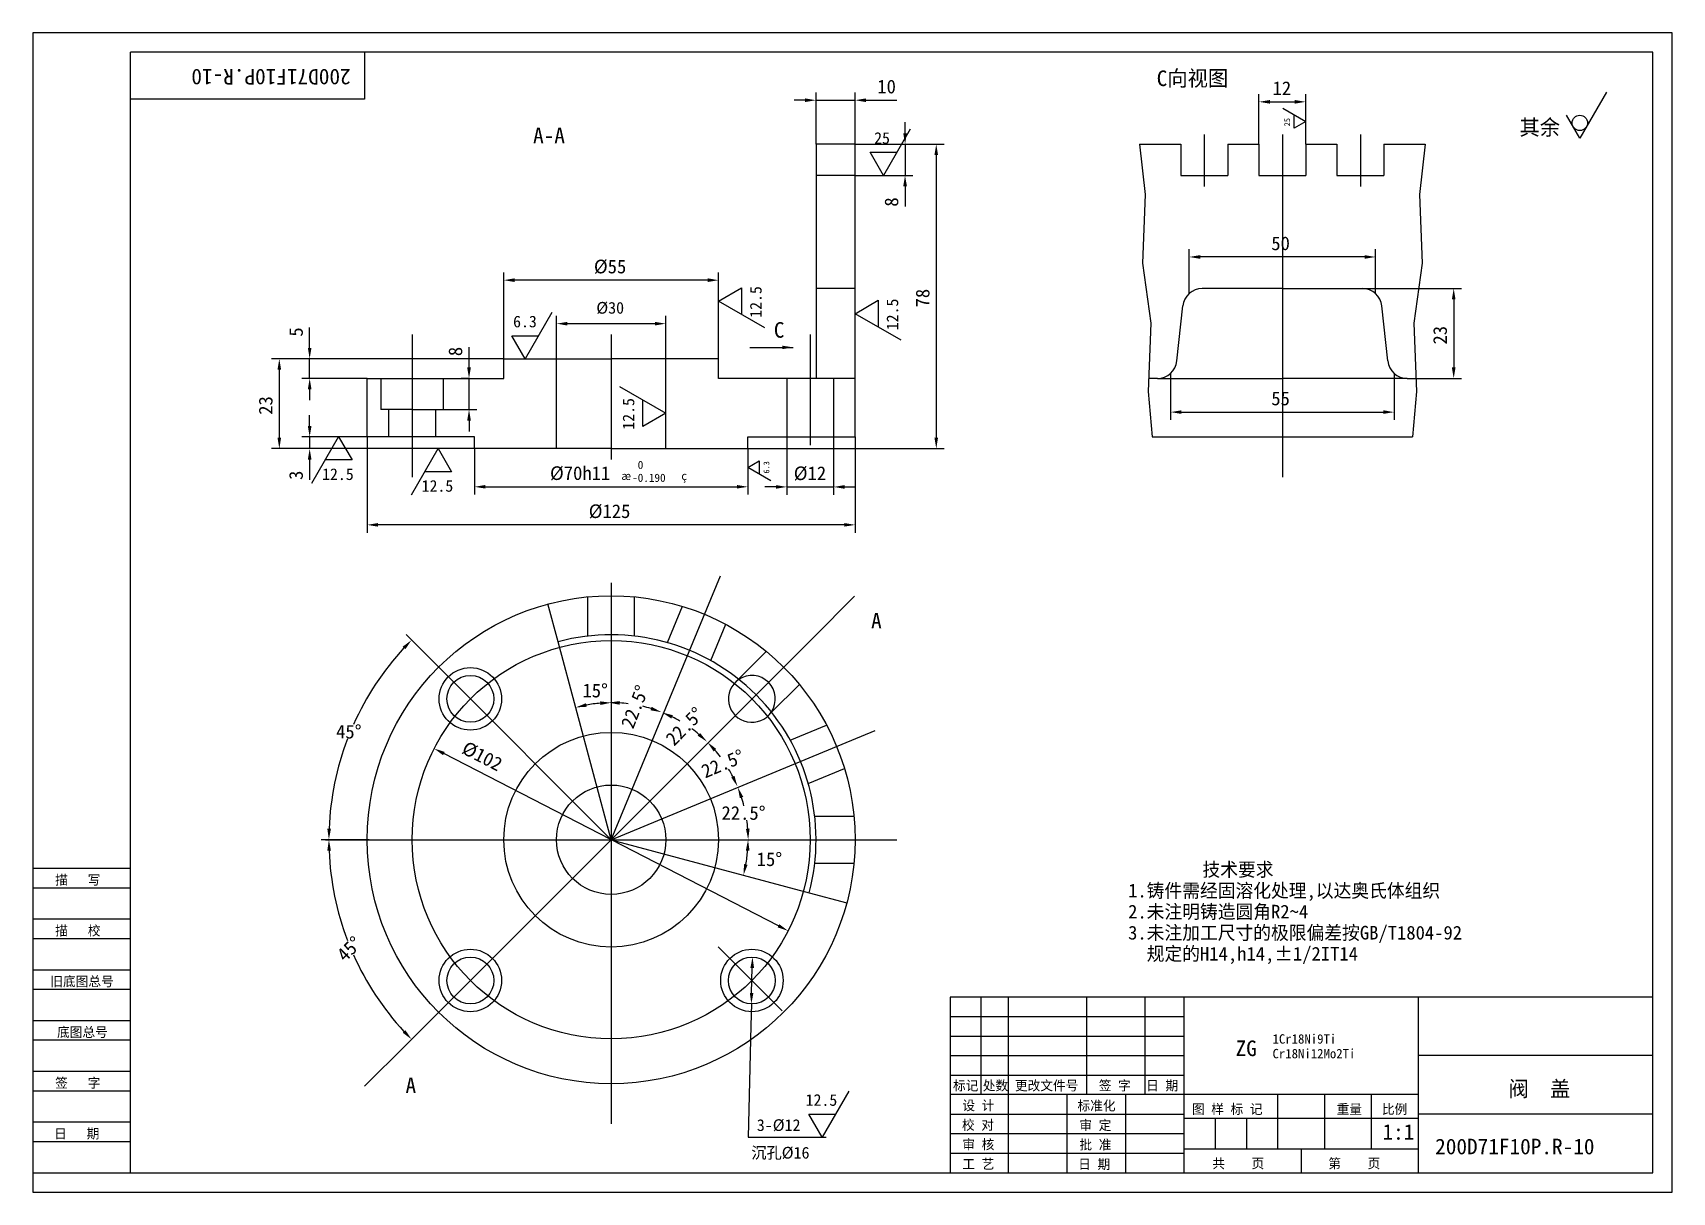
# Model space of a CAD drawing. Header units: metres. Extents: x 0 to 420, y 0 to 297.
import ezdxf

# ---------------------------------------------------------------- set-up
doc = ezdxf.new("R2010")
doc.units = ezdxf.units.M
for name, color, linetype in [('B', 3, 'Continuous'), ('C', 6, 'Continuous'), ('D', 1, 'Continuous'), ('FL', 5, 'Continuous'), ('T', 7, 'Continuous'), ('TL', 4, 'Continuous')]:
    doc.layers.add(name, color=color, linetype=linetype)

# ---------------------------------------------------------------- blocks, each defined once
blk = doc.blocks.new('TUKUN3')
at = {"layer": 'FL'}
for p, q in [((0, 297), (0, 0)), ((420, 297), (0, 297)), ((420, 0), (420, 297)), ((0, 78), (25, 78)), ((0, 70), (25, 70)), ((0, 65), (25, 65)), ((0, 57), (25, 57)), ((0, 52), (25, 52)), ((243, 25), (243, 50)), ((250, 5), (250, 50)), ((270, 25), (270, 50)), ((285, 25), (285, 50)), ((0, 44), (25, 44)), ((235, 45), (295, 45)), ((0, 39), (25, 39)), ((235, 40), (295, 40)), ((235, 35), (295, 35)), ((0, 31), (25, 31)), ((235, 30), (295, 30)), ((0, 26), (25, 26)), ((280, 5), (280, 25)), ((0, 18), (25, 18)), ((235, 20), (295, 20)), ((0, 13), (25, 13)), ((235, 15), (295, 15)), ((235, 10), (295, 10)), ((0, 0), (420, 0))]:
    blk.add_line(p, q, dxfattribs=at)
at = {"layer": 'TL'}
for p, q in [((25, 5), (25, 292)), ((415, 292), (25, 292)), ((85, 292), (85, 280)), ((415, 5), (415, 292)), ((85, 280), (25, 280)), ((0, 83), (25, 83)), ((235, 50), (235, 5)), ((415, 50), (235, 50)), ((295, 5), (295, 50)), ((355, 5), (355, 50)), ((415, 35), (355, 35)), ((355, 25), (235, 25)), ((265, 5), (265, 25)), ((319, 11), (319, 25)), ((331, 11), (331, 25)), ((343, 11), (343, 25)), ((295, 19), (355, 19)), ((303, 11), (303, 19)), ((311, 11), (311, 19)), ((415, 20), (355, 20)), ((355, 11), (295, 11)), ((325, 5), (325, 11)), ((0, 5), (415, 5))]:
    blk.add_line(p, q, dxfattribs=at)
at = {"layer": 'T'}
for s, p in [('描   写', (5.74, 78.76)), ('描   校', (5.74, 65.76)), ('旧底图总号', (4.49, 52.76)), ('底图总号', (6.22, 39.76)), ('签   字', (5.74, 26.76)), ('标记', (235.75, 26.07)), ('处数', (243.38, 26.07)), ('更改文件号', (251.61, 26.07)), ('签 字', (273.1, 26.07)), ('日 期', (285.23, 26.07)), ('设 计', (238.14, 20.99)), ('标准化', (267.65, 20.93)), ('图 样 标 记', (296.95, 20.04)), ('重量', (334.03, 20.04)), ('比例', (345.64, 20.04)), ('校 对', (238.05, 15.99)), ('审 定', (268.13, 15.93)), ('日   期', (5.45, 13.76)), ('审 核', (238.14, 10.99)), ('批 准', (268.13, 10.93)), ('工 艺', (238.14, 5.99)), ('日 期', (267.84, 5.93)), ('共    页', (302.18, 6.13)), ('第    页', (331.9, 6.13))]:
    blk.add_text(s, height=2.5, dxfattribs=at).set_placement(p)

msp = doc.modelspace()

# ---------------------------------------------------------------- linework, layer by layer
at = {"layer": 'B'}
msp.add_arc((184.23, 126.37), 6, 326.24, 123.76, dxfattribs=at)
at = {"layer": 'C'}
for p, q in [((300.12, 270.91), (300.12, 257.59)), ((320.12, 270.91), (320.12, 183.17)), ((340.12, 270.91), (340.12, 257.59)), ((97.17, 219.73), (97.17, 183.17)), ((148.17, 219.73), (148.17, 187.67)), ((199.17, 219.73), (199.17, 191.37)), ((148.17, 90.3), (176.17, 157.91)), ((148.17, 156.11), (148.17, 17.48)), ((148.17, 90.3), (134.58, 141.02)), ((148.17, 90.3), (199.91, 142.04)), ((148.17, 90.3), (104.33, 134.15)), ((148.17, 90.3), (215.77, 118.31)), ((75, 90.3), (148.17, 90.3)), ((148.17, 90.3), (104.33, 46.46)), ((148.17, 90.3), (221.34, 90.3)), ((148.17, 90.3), (198.88, 76.72)), ((175.6, 62.87), (192.01, 46.46))]:
    msp.add_line(p, q, dxfattribs=at)
msp.add_circle((148.17, 90.3), 51, dxfattribs=at)
at = {"layer": 'D'}
for p, q in [((200.67, 268.48), (200.67, 281.73)), ((210.67, 268.48), (210.67, 281.73)), ((403.17, 281.81), (396.34, 269.98)), ((197.87, 279.73), (195.07, 279.73)), ((200.67, 279.73), (210.67, 279.73)), ((213.47, 279.73), (216.27, 279.73)), ((216.27, 279.73), (221.36, 279.73)), ((314.12, 268.48), (314.12, 281.31)), ((316.92, 279.31), (323.32, 279.31)), ((320.21, 277.67), (326.12, 274.25)), ((326.12, 268.48), (326.12, 281.31)), ((223.47, 271.28), (223.47, 274.08)), ((323.16, 272.54), (323.16, 275.96)), ((326.12, 274.25), (323.16, 272.54)), ((396.34, 269.98), (392.93, 275.89)), ((224.78, 272.31), (217.95, 260.48)), ((210.67, 268.48), (225.47, 268.48)), ((217.95, 260.48), (214.53, 266.4)), ((214.53, 266.4), (221.36, 266.4)), ((223.47, 268.48), (223.47, 260.48)), ((225.47, 268.48), (233.46, 268.48)), ((231.46, 265.68), (231.46, 193.28)), ((210.67, 260.48), (225.47, 260.48)), ((223.47, 257.68), (223.47, 254.88)), ((223.47, 254.88), (223.47, 252.46)), ((296.27, 230.2), (296.27, 241.57)), ((341.18, 239.57), (299.07, 239.57)), ((343.98, 230.2), (343.98, 241.57)), ((120.67, 213.48), (120.67, 235.63)), ((175.67, 213.48), (175.67, 235.63)), ((172.87, 233.63), (123.47, 233.63)), ((175.67, 228.24), (181.59, 231.65)), ((181.59, 231.65), (181.59, 224.82)), ((340.64, 231.48), (366.02, 231.48)), ((187.5, 221.41), (175.67, 228.24)), ((210.67, 225.05), (216.59, 228.47)), ((216.59, 228.47), (216.59, 221.64)), ((364.02, 228.68), (364.02, 211.28)), ((132.99, 225.31), (126.16, 213.48)), ((134.17, 213.48), (134.17, 224.49)), ((162.17, 213.48), (162.17, 224.49)), ((222.5, 218.22), (210.67, 225.05)), ((70.93, 219.08), (70.93, 221.5)), ((70.93, 216.28), (70.93, 219.08)), ((126.16, 213.48), (122.75, 219.4)), ((122.75, 219.4), (129.58, 219.4)), ((136.97, 222.49), (159.37, 222.49)), ((111.76, 214.08), (111.76, 216.5)), ((183.66, 216.41), (194.79, 216.41)), ((68.93, 213.48), (61.16, 213.48)), ((63.16, 210.68), (63.16, 193.28)), ((120.67, 213.48), (68.93, 213.48)), ((70.93, 208.48), (70.93, 213.48)), ((111.76, 211.28), (111.76, 214.08)), ((85.67, 208.48), (68.93, 208.48)), ((111.76, 208.48), (109.76, 208.48)), ((111.76, 200.48), (111.76, 208.48)), ((150.34, 206.4), (162.17, 199.57)), ((291.48, 209.76), (291.48, 197.83)), ((348.77, 209.76), (348.77, 197.83)), ((354.37, 208.48), (366.02, 208.48)), ((70.93, 205.68), (70.93, 202.88)), ((156.26, 196.16), (156.26, 202.99)), ((70.93, 196.28), (70.93, 199.08)), ((105.17, 200.48), (113.76, 200.48)), ((111.76, 197.68), (111.76, 194.88)), ((162.17, 199.57), (156.26, 196.16)), ((294.28, 199.83), (345.97, 199.83)), ((85.67, 193.48), (68.93, 193.48)), ((70.93, 193.48), (70.93, 190.48)), ((71.53, 181.65), (78.36, 193.48)), ((78.36, 193.48), (81.78, 187.57)), ((85.67, 193.48), (85.67, 168.95)), ((193.17, 193.48), (193.17, 178.67)), ((205.17, 193.48), (205.17, 178.67)), ((210.67, 193.48), (210.67, 168.95)), ((68.93, 190.48), (61.16, 190.48)), ((113.17, 190.48), (68.93, 190.48)), ((97.03, 178.65), (103.86, 190.48)), ((103.86, 190.48), (107.27, 184.57)), ((113.17, 190.48), (113.17, 178.7)), ((183.17, 190.48), (233.46, 190.48)), ((183.17, 190.48), (183.17, 178.7)), ((70.93, 187.68), (70.93, 184.88)), ((70.93, 184.88), (70.93, 182.46)), ((81.78, 187.57), (74.95, 187.57)), ((183.17, 185.65), (186.13, 187.35)), ((189.09, 182.23), (183.17, 185.65)), ((186.13, 187.35), (186.13, 183.94)), ((107.27, 184.57), (100.44, 184.57)), ((115.97, 180.7), (180.37, 180.7)), ((190.37, 180.67), (187.57, 180.67)), ((193.17, 180.67), (205.17, 180.67)), ((207.97, 180.67), (210.77, 180.67)), ((207.87, 170.95), (88.47, 170.95)), ((199.91, 142.04), (210.52, 152.65)), ((104.33, 134.15), (95.63, 142.85)), ((191.03, 68.24), (105.32, 112.37)), ((86.17, 90.3), (73.86, 90.3)), ((184.16, 51.04), (184.31, 57.44)), ((104.33, 46.46), (95.63, 37.76)), ((184.09, 48.24), (183.95, 42.65)), ((183.95, 42.65), (183.27, 14.06)), ((95.63, 37.76), (85.02, 27.15)), ((209.07, 25.89), (202.24, 14.06)), ((198.82, 19.98), (205.65, 19.98)), ((202.24, 14.06), (198.82, 19.98)), ((183.27, 14.06), (203.27, 14.06))]:
    msp.add_line(p, q, dxfattribs=at)
msp.add_circle((396.34, 273.92), 1.97, dxfattribs=at)
for radius, start, end in [(72.31, 137.22, 155.91), (35.08, 94.57, 100.43), (35.11, 82.83, 86.43), (35.11, 73.07, 76.7), (35.11, 60, 63.6), (35.11, 50.24, 53.87), (72.31, 159.07, 177.78), (35.11, 37.16, 40.76), (35.11, 27.4, 31.04), (35.11, 14.33, 17.93), (35.11, 4.57, 8.2), (72.31, 182.22, 200.91), (35.08, 349.57, 355.43), (72.31, 204.07, 222.78)]:
    msp.add_arc((148.17, 90.3), radius, start, end, dxfattribs=at)
for points in [[(197.87, 280.19), (197.87, 279.26), (200.67, 279.73)], [(213.47, 280.19), (213.47, 279.26), (210.67, 279.73)], [(316.92, 279.78), (316.92, 278.85), (314.12, 279.31)], [(323.32, 279.78), (323.32, 278.85), (326.12, 279.31)], [(223, 271.28), (223.94, 271.28), (223.47, 268.48)], [(230.99, 265.68), (231.92, 265.68), (231.46, 268.48)], [(223, 257.68), (223.94, 257.68), (223.47, 260.48)], [(299.07, 240.04), (299.07, 239.11), (296.27, 239.57)], [(341.18, 240.04), (341.18, 239.11), (343.98, 239.57)], [(123.47, 234.1), (123.47, 233.16), (120.67, 233.63)], [(172.87, 234.1), (172.87, 233.16), (175.67, 233.63)], [(363.55, 228.68), (364.49, 228.68), (364.02, 231.48)], [(136.97, 222.95), (136.97, 222.02), (134.17, 222.49)], [(159.37, 222.95), (159.37, 222.02), (162.17, 222.49)], [(70.47, 216.28), (71.4, 216.28), (70.93, 213.48)], [(191.99, 216.86), (194.79, 216.41), (191.99, 215.96)], [(62.69, 210.68), (63.62, 210.68), (63.16, 213.48)], [(111.29, 211.28), (112.23, 211.28), (111.76, 208.48)], [(363.55, 211.28), (364.49, 211.28), (364.02, 208.48)], [(70.47, 205.68), (71.4, 205.68), (70.93, 208.48)], [(111.29, 197.68), (112.23, 197.68), (111.76, 200.48)], [(294.28, 200.3), (294.28, 199.37), (291.48, 199.83)], [(345.97, 200.3), (345.97, 199.37), (348.77, 199.83)], [(62.69, 193.28), (63.62, 193.28), (63.16, 190.48)], [(70.47, 196.28), (71.4, 196.28), (70.93, 193.48)], [(230.99, 193.28), (231.92, 193.28), (231.46, 190.48)], [(70.47, 187.68), (71.4, 187.68), (70.93, 190.48)], [(115.97, 181.17), (115.97, 180.24), (113.17, 180.7)], [(180.37, 181.17), (180.37, 180.24), (183.17, 180.7)], [(190.37, 181.13), (190.37, 180.2), (193.17, 180.67)], [(207.97, 181.13), (207.97, 180.2), (205.17, 180.67)], [(88.47, 171.42), (88.47, 170.49), (85.67, 170.95)], [(207.87, 171.42), (207.87, 170.49), (210.67, 170.95)], [(94.76, 139.74), (95.44, 139.09), (97.04, 141.44)], [(141.92, 124.35), (141.72, 125.26), (139.09, 124.19)], [(145.35, 125.74), (145.39, 124.81), (148.17, 125.39)], [(150.35, 124.88), (150.37, 125.81), (147.56, 125.41)], [(158.55, 124.33), (158.24, 123.45), (161.04, 122.97)], [(163.59, 121.33), (163.97, 122.18), (161.23, 122.9)], [(170.94, 117.64), (170.31, 116.95), (172.71, 115.42)], [(105.1, 111.95), (105.53, 112.78), (102.83, 113.65)], [(174.42, 112.91), (175.1, 113.55), (172.85, 115.27)], [(179.76, 106.66), (178.92, 106.27), (180.53, 103.93)], [(181.14, 100.95), (182.01, 101.27), (180.61, 103.74)], [(76.38, 93.1), (75.45, 93.11), (75.86, 90.3)], [(183.63, 93.12), (182.7, 93.08), (183.28, 90.3)], [(75.45, 87.5), (76.38, 87.51), (75.86, 90.3)], [(182.68, 87.53), (183.61, 87.49), (183.25, 90.3)], [(183.13, 83.85), (182.22, 84.06), (182.06, 81.22)], [(190.81, 67.83), (191.24, 68.66), (193.51, 66.96)], [(184.78, 57.43), (183.84, 57.45), (184.38, 60.24)], [(184.62, 51.03), (183.69, 51.05), (184.09, 48.24)], [(95.44, 41.52), (94.76, 40.87), (97.04, 39.17)]]:
    msp.add_solid(points, dxfattribs=at)
at = {"layer": 'FL'}
for points in [[(283.54, 268.48), (285, 255.56), (284.27, 238.01), (286.46, 222.65), (285.73, 205.11), (286.74, 193.48)], [(356.71, 268.48), (355.24, 255.56), (355.98, 238.01), (353.78, 222.65), (354.51, 205.11), (353.5, 193.48)]]:
    msp.add_lwpolyline(points, dxfattribs=at)
at = {"layer": 'TL'}
for p, q in [((210.67, 268.48), (200.67, 268.48)), ((200.67, 268.48), (200.67, 208.48)), ((210.67, 208.48), (210.67, 268.48)), ((283.54, 268.48), (294.12, 268.48)), ((294.12, 268.48), (294.12, 260.48)), ((306.12, 268.48), (314.12, 268.48)), ((306.12, 268.48), (306.12, 260.48)), ((314.12, 268.48), (314.12, 260.48)), ((326.12, 268.48), (326.12, 260.48)), ((326.12, 268.48), (334.12, 268.48)), ((334.12, 268.48), (334.12, 260.48)), ((346.12, 268.48), (346.12, 260.48)), ((346.12, 268.48), (356.71, 268.48)), ((210.67, 260.48), (200.67, 260.48)), ((294.12, 260.48), (306.12, 260.48)), ((314.12, 260.48), (326.12, 260.48)), ((334.12, 260.48), (346.12, 260.48)), ((210.67, 231.48), (200.67, 231.48)), ((320.12, 231.48), (299.61, 231.48)), ((320.12, 231.48), (340.64, 231.48)), ((293.11, 212.94), (294.64, 227.02)), ((347.14, 212.94), (345.61, 227.02)), ((120.67, 213.48), (148.17, 213.48)), ((120.67, 208.48), (120.67, 213.48)), ((134.17, 190.48), (134.17, 213.48)), ((175.67, 213.48), (148.17, 213.48)), ((162.17, 190.48), (162.17, 213.48)), ((175.67, 208.48), (175.67, 213.48)), ((85.67, 193.48), (85.67, 208.48)), ((85.67, 208.48), (120.67, 208.48)), ((89.17, 208.48), (89.17, 200.48)), ((105.17, 208.48), (105.17, 200.48)), ((210.67, 208.48), (175.67, 208.48)), ((193.17, 208.48), (193.17, 193.48)), ((205.17, 208.48), (205.17, 193.48)), ((210.67, 193.48), (210.67, 208.48)), ((288.14, 208.48), (285.87, 208.48)), ((288.14, 208.48), (320.12, 208.48)), ((352.11, 208.48), (320.12, 208.48)), ((352.11, 208.48), (354.37, 208.48)), ((97.17, 200.48), (89.17, 200.48)), ((91.17, 200.48), (91.17, 193.48)), ((97.17, 200.48), (105.17, 200.48)), ((103.17, 200.48), (103.17, 193.48)), ((113.17, 193.48), (85.67, 193.48)), ((113.17, 190.48), (113.17, 193.48)), ((183.17, 193.48), (210.67, 193.48)), ((183.17, 190.48), (183.17, 193.48)), ((286.74, 193.48), (353.5, 193.48)), ((148.17, 190.48), (113.17, 190.48)), ((148.17, 190.48), (183.17, 190.48)), ((142.17, 142.46), (142.17, 152.52)), ((154.17, 142.46), (154.17, 152.52)), ((134.58, 141.02), (131.99, 150.68)), ((162.59, 140.79), (166.43, 150.08)), ((173.67, 136.19), (177.52, 145.48)), ((180.81, 131.43), (187.92, 138.54)), ((189.29, 122.94), (196.4, 130.05)), ((194.06, 115.81), (203.35, 119.66)), ((198.65, 104.72), (207.94, 108.57)), ((200.33, 96.3), (210.38, 96.3)), ((200.33, 84.3), (210.38, 84.3)), ((198.88, 76.72), (208.54, 74.13))]:
    msp.add_line(p, q, dxfattribs=at)
msp.add_lwpolyline([(180.9, 131.36, 1.22), (189.22, 123.03, 1.22)], format="xyb", dxfattribs=at)
for centre, radius in [((148.17, 90.3), 62.5), ((112.11, 126.37), 8), ((112.11, 126.37), 6), ((148.17, 90.3), 27.5), ((148.17, 90.3), 14), ((112.11, 54.24), 8), ((112.11, 54.24), 6), ((184.23, 54.24), 8), ((184.23, 54.24), 6)]:
    msp.add_circle(centre, radius, dxfattribs=at)
for centre, radius, start, end in [((299.61, 226.48), 5, 90, 173.8), ((340.64, 226.48), 5, 6.2, 90), ((288.14, 213.48), 5, 270, 353.8), ((352.11, 213.48), 5, 186.2, 270), ((148.17, 90.3), 52.5, 345, 105)]:
    msp.add_arc(centre, radius, start, end, dxfattribs=at)

# ---------------------------------------------------------------- block references
at = {"layer": 'D'}
msp.add_blockref('TUKUN3', (0, 0), dxfattribs=at)

# ---------------------------------------------------------------- texts
for s, height, rotation, p in [('200D71F10P.R-10', 4, 180, (81.44, 287.7)), ('25', 1.49, 90, (322.09, 273.05)), ('8', 3.5, 90, (221.72, 252.46)), ('12.5', 2.98, 90, (186.71, 223.99)), ('78', 3.5, 90, (229.71, 226.65)), ('12.5', 2.98, 90, (221.71, 220.8)), ('5', 3.5, 90, (69.18, 219.17)), ('23', 3.5, 90, (362.27, 217.15)), ('8', 3.5, 90, (110.01, 214.17)), ('23', 3.5, 90, (61.41, 199.15)), ('12.5', 2.98, 90, (154.1, 195.32)), ('6.3', 1.49, 90, (188.69, 184.09)), ('3', 3.5, 90, (69.18, 182.46)), ('22.5%%d', 3.5, 68.5, (153.79, 118.47)), ('22.5%%d', 3.5, 45.67, (164.28, 114.09)), ('%%C102', 3.5, 332.76, (109.61, 112.61)), ('22.5%%d', 3.5, 22.83, (172.24, 105.97)), ('45%%D', 3.5, 45, (80.01, 58.8))]:
    msp.add_text(s, height=height, rotation=rotation, dxfattribs=at).set_placement(p)
for s, height, p in [('C向视图', 4, (287.93, 283.35)), ('10', 3.5, (216.36, 281.48)), ('12', 3.5, (317.62, 281.06)), ('其余', 4, (380.87, 270.78)), ('A-A', 4, (128.17, 268.72)), ('25', 2.98, (215.54, 268.55)), ('50', 3.5, (317.29, 241.32)), ('%%C55', 3.5, (143.75, 235.38)), ('%%C30', 3, (144.37, 225.05)), ('6.3', 2.98, (123.05, 221.55)), ('C', 4, (189.84, 218.89)), ('55', 3.5, (317.29, 201.58)), ('12.5', 2.98, (74.11, 182.44)), ('%%C70h11', 3.5, (132.5, 182.45)), (' 0', 2.1, (153.55, 185.25)), ('%%C12', 3.5, (194.95, 182.42)), ('12.5', 2.98, (99.61, 179.44)), ('%%230', 2.1, (150.75, 182.45)), ('-0.190', 2.1, (153.55, 181.96)), ('%%231', 2.1, (166.15, 182.45)), ('%%C125', 3.5, (142.42, 172.7)), ('A', 4, (214.76, 144.41)), ('15%%D', 3.5, (140.82, 126.76)), ('45%%D', 3.5, (77.7, 116.23)), ('22.5%%d', 3.5, (176.44, 95.4)), ('15%%D', 3.5, (185.46, 83.55)), ('        技术要求', 3.5, (280.61, 80.9)), ('1.铸件需经固溶化处理,以达奥氏体组织', 3.5, (280.61, 75.51)), ('2.未注明铸造圆角R2%%1264', 3.5, (280.61, 70.12)), ('3.未注加工尺寸的极限偏差按GB/T1804-92', 3.5, (280.61, 64.73)), ('  规定的H14,h14,%%P1/2IT14', 3.5, (280.61, 59.34)), ('ZG', 4, (308.15, 34.87)), ('1Cr18Ni9Ti', 2.4, (317.61, 38.07)), ('Cr18Ni12Mo2Ti', 2.4, (317.61, 34.31)), ('A', 4, (95.49, 25.38)), ('阀  盖', 4, (378.06, 24.49)), ('12.5', 2.98, (197.99, 22.13)), ('3-%%C12', 3, (185.49, 15.69)), ('1:1', 4, (345.78, 13.45)), ('200D71F10P.R-10', 4, (359.27, 9.71)), ('沉孔%%C16', 3, (184.07, 8.62))]:
    msp.add_text(s, height=height, dxfattribs=at).set_placement(p)

doc.saveas('drawing.dxf')
